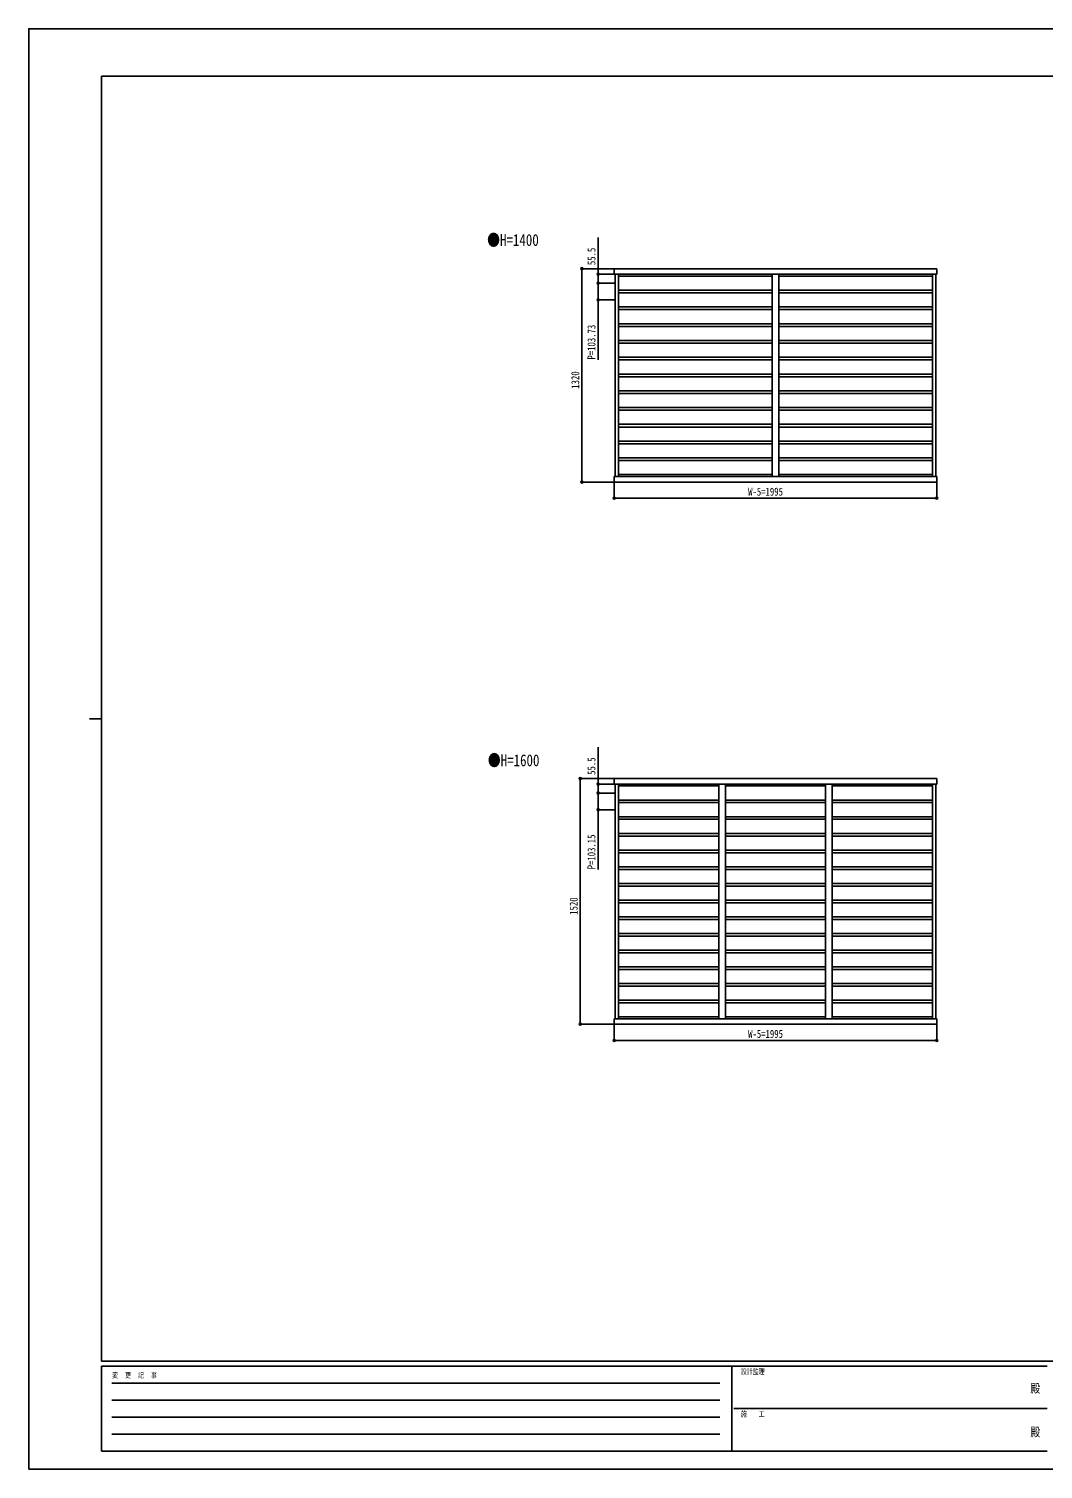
# Model space of a CAD drawing. Units: millimetres, scale not verified. Extents: x -6308 to 6308, y -4455 to 4455.
# Drawn here: x -6308 to -32, y -4455 to 4455 of the extents above; entities that cross this region are included whole.
import ezdxf
from ezdxf.enums import TextEntityAlignment as Align

# ---------------------------------------------------------------- set-up
doc = ezdxf.new("R2010")
doc.units = ezdxf.units.MM
doc.header["$LTSCALE"] = 15
for name, color, linetype in [('0-1_USER1', 3, 'Continuous'), ('0-3_YKK_A1', 4, 'Continuous'), ('0-4_YKK_D', 6, 'Continuous'), ('0-5_YKK_ZWAK', 7, 'Continuous')]:
    doc.layers.add(name, color=color, linetype=linetype)
doc.styles.add('ＭＳ ゴシック', font='')
doc.styles.get('ＭＳ ゴシック').set_extended_font_data('MS Gothic')

msp = doc.modelspace()

# ---------------------------------------------------------------- linework, layer by layer
at = {"layer": '0-3_YKK_A1'}
for p, q in [((-690.46, 2971.25), (-2685.46, 2971.25)), ((-2685.46, 2971.25), (-2685.46, 2937.25)), ((-690.46, 2971.25), (-690.46, 2937.25)), ((-690.46, 2937.25), (-2685.46, 2937.25)), ((-1707.96, 2925.25), (-2658.46, 2925.25)), ((-1667.96, 2925.25), (-717.46, 2925.25)), ((-1707.96, 2838.25), (-2658.46, 2838.25)), ((-1707.96, 2821.52), (-2658.46, 2821.52)), ((-1667.96, 2838.25), (-717.46, 2838.25)), ((-1667.96, 2821.52), (-717.46, 2821.52)), ((-1707.96, 2734.52), (-2658.46, 2734.52)), ((-1707.96, 2717.79), (-2658.46, 2717.79)), ((-1667.96, 2734.52), (-717.46, 2734.52)), ((-1667.96, 2717.79), (-717.46, 2717.79)), ((-1707.96, 2630.79), (-2658.46, 2630.79)), ((-1707.96, 2614.06), (-2658.46, 2614.06)), ((-1667.96, 2630.79), (-717.46, 2630.79)), ((-1667.96, 2614.06), (-717.46, 2614.06)), ((-1707.96, 2527.06), (-2658.46, 2527.06)), ((-1707.96, 2510.33), (-2658.46, 2510.33)), ((-1667.96, 2527.06), (-717.46, 2527.06)), ((-1667.96, 2510.33), (-717.46, 2510.33)), ((-1707.96, 2423.33), (-2658.46, 2423.33)), ((-1707.96, 2406.6), (-2658.46, 2406.6)), ((-1667.96, 2423.33), (-717.46, 2423.33)), ((-1667.96, 2406.6), (-717.46, 2406.6)), ((-1707.96, 2319.6), (-2658.46, 2319.6)), ((-1667.96, 2319.6), (-717.46, 2319.6)), ((-1707.96, 2302.87), (-2658.46, 2302.87)), ((-1667.96, 2302.87), (-717.46, 2302.87)), ((-1707.96, 2215.87), (-2658.46, 2215.87)), ((-1707.96, 2199.14), (-2658.46, 2199.14)), ((-1667.96, 2215.87), (-717.46, 2215.87)), ((-1667.96, 2199.14), (-717.46, 2199.14)), ((-1707.96, 2112.14), (-2658.46, 2112.14)), ((-1707.96, 2095.41), (-2658.46, 2095.41)), ((-1667.96, 2112.14), (-717.46, 2112.14)), ((-1667.96, 2095.41), (-717.46, 2095.41)), ((-1707.96, 2008.41), (-2658.46, 2008.41)), ((-1707.96, 1991.68), (-2658.46, 1991.68)), ((-1667.96, 2008.41), (-717.46, 2008.41)), ((-1667.96, 1991.68), (-717.46, 1991.68)), ((-1707.96, 1904.68), (-2658.46, 1904.68)), ((-1707.96, 1887.95), (-2658.46, 1887.95)), ((-1667.96, 1904.68), (-717.46, 1904.68)), ((-1667.96, 1887.95), (-717.46, 1887.95)), ((-1707.96, 1800.95), (-2658.46, 1800.95)), ((-1707.96, 1784.25), (-2658.46, 1784.25)), ((-1667.96, 1800.95), (-717.46, 1800.95)), ((-1667.96, 1784.25), (-717.46, 1784.25)), ((-1707.96, 1697.25), (-2658.46, 1697.25)), ((-1667.96, 1697.25), (-717.46, 1697.25)), ((-690.46, 1685.25), (-2685.46, 1685.25)), ((-2685.46, 1685.25), (-2685.46, 1651.25)), ((-690.46, 1651.25), (-2685.46, 1651.25)), ((-690.46, 1685.25), (-690.46, 1651.25)), ((-690.46, -182.76), (-2685.46, -182.76)), ((-2685.46, -182.76), (-2685.46, -216.76)), ((-690.46, -216.76), (-2685.46, -216.76)), ((-2038.16, -228.76), (-2658.46, -228.76)), ((-1377.76, -228.76), (-1998.16, -228.76)), ((-717.46, -228.76), (-1337.76, -228.76)), ((-690.46, -182.76), (-690.46, -216.76)), ((-2038.16, -315.76), (-2658.46, -315.76)), ((-2038.16, -331.91), (-2658.46, -331.91)), ((-1377.76, -315.76), (-1998.16, -315.76)), ((-1377.76, -331.91), (-1998.16, -331.91)), ((-717.46, -315.76), (-1337.76, -315.76)), ((-717.46, -331.91), (-1337.76, -331.91)), ((-2038.16, -418.91), (-2658.46, -418.91)), ((-2038.16, -435.06), (-2658.46, -435.06)), ((-1377.76, -418.91), (-1998.16, -418.91)), ((-1377.76, -435.06), (-1998.16, -435.06)), ((-717.46, -418.91), (-1337.76, -418.91)), ((-717.46, -435.06), (-1337.76, -435.06)), ((-2038.16, -522.06), (-2658.46, -522.06)), ((-1377.76, -522.06), (-1998.16, -522.06)), ((-717.46, -522.06), (-1337.76, -522.06)), ((-2038.16, -538.21), (-2658.46, -538.21)), ((-1377.76, -538.21), (-1998.16, -538.21)), ((-717.46, -538.21), (-1337.76, -538.21)), ((-2038.16, -625.21), (-2658.46, -625.21)), ((-2038.16, -641.36), (-2658.46, -641.36)), ((-1377.76, -625.21), (-1998.16, -625.21)), ((-1377.76, -641.36), (-1998.16, -641.36)), ((-717.46, -625.21), (-1337.76, -625.21)), ((-717.46, -641.36), (-1337.76, -641.36)), ((-2038.16, -728.36), (-2658.46, -728.36)), ((-2038.16, -744.51), (-2658.46, -744.51)), ((-1377.76, -728.36), (-1998.16, -728.36)), ((-1377.76, -744.51), (-1998.16, -744.51)), ((-717.46, -728.36), (-1337.76, -728.36)), ((-717.46, -744.51), (-1337.76, -744.51)), ((-2038.16, -831.51), (-2658.46, -831.51)), ((-2038.16, -847.66), (-2658.46, -847.66)), ((-1377.76, -831.51), (-1998.16, -831.51)), ((-1377.76, -847.66), (-1998.16, -847.66)), ((-717.46, -831.51), (-1337.76, -831.51)), ((-717.46, -847.66), (-1337.76, -847.66)), ((-2038.16, -934.66), (-2658.46, -934.66)), ((-2038.16, -950.81), (-2658.46, -950.81)), ((-1377.76, -934.66), (-1998.16, -934.66)), ((-1377.76, -950.81), (-1998.16, -950.81)), ((-717.46, -934.66), (-1337.76, -934.66)), ((-717.46, -950.81), (-1337.76, -950.81)), ((-2038.16, -1037.81), (-2658.46, -1037.81)), ((-2038.16, -1053.96), (-2658.46, -1053.96)), ((-1377.76, -1037.81), (-1998.16, -1037.81)), ((-1377.76, -1053.96), (-1998.16, -1053.96)), ((-717.46, -1037.81), (-1337.76, -1037.81)), ((-717.46, -1053.96), (-1337.76, -1053.96)), ((-2038.16, -1140.96), (-2658.46, -1140.96)), ((-2038.16, -1157.11), (-2658.46, -1157.11)), ((-1377.76, -1140.96), (-1998.16, -1140.96)), ((-1377.76, -1157.11), (-1998.16, -1157.11)), ((-717.46, -1140.96), (-1337.76, -1140.96)), ((-717.46, -1157.11), (-1337.76, -1157.11)), ((-2038.16, -1244.11), (-2658.46, -1244.11)), ((-1377.76, -1244.11), (-1998.16, -1244.11)), ((-717.46, -1244.11), (-1337.76, -1244.11)), ((-2038.16, -1260.26), (-2658.46, -1260.26)), ((-1377.76, -1260.26), (-1998.16, -1260.26)), ((-717.46, -1260.26), (-1337.76, -1260.26)), ((-2038.16, -1347.26), (-2658.46, -1347.26)), ((-2038.16, -1363.41), (-2658.46, -1363.41)), ((-1377.76, -1347.26), (-1998.16, -1347.26)), ((-1377.76, -1363.41), (-1998.16, -1363.41)), ((-717.46, -1347.26), (-1337.76, -1347.26)), ((-717.46, -1363.41), (-1337.76, -1363.41)), ((-2038.16, -1450.41), (-2658.46, -1450.41)), ((-2038.16, -1466.56), (-2658.46, -1466.56)), ((-1377.76, -1450.41), (-1998.16, -1450.41)), ((-1377.76, -1466.56), (-1998.16, -1466.56)), ((-717.46, -1450.41), (-1337.76, -1450.41)), ((-717.46, -1466.56), (-1337.76, -1466.56)), ((-2038.16, -1553.56), (-2658.46, -1553.56)), ((-2038.16, -1569.77), (-2658.46, -1569.77)), ((-1377.76, -1553.56), (-1998.16, -1553.56)), ((-1377.76, -1569.77), (-1998.16, -1569.77)), ((-717.46, -1553.56), (-1337.76, -1553.56)), ((-717.46, -1569.77), (-1337.76, -1569.77)), ((-690.46, -1668.77), (-2685.46, -1668.77)), ((-2685.46, -1668.77), (-2685.46, -1702.77)), ((-2038.16, -1656.77), (-2658.46, -1656.77)), ((-1377.76, -1656.77), (-1998.16, -1656.77)), ((-717.46, -1656.77), (-1337.76, -1656.77)), ((-690.46, -1668.77), (-690.46, -1702.77)), ((-690.46, -1702.77), (-2685.46, -1702.77))]:
    msp.add_line(p, q, dxfattribs=at)
for points in [[(-2680.46, 2937.25), (-2658.46, 2937.25), (-2658.46, 1685.25), (-2680.46, 1685.25)], [(-1707.96, 2937.25), (-1667.96, 2937.25), (-1667.96, 1685.25), (-1707.96, 1685.25)], [(-695.46, 2937.25), (-717.46, 2937.25), (-717.46, 1685.25), (-695.46, 1685.25)], [(-2680.46, -216.76), (-2658.46, -216.76), (-2658.46, -1668.77), (-2680.46, -1668.77)], [(-2038.16, -216.76), (-1998.16, -216.76), (-1998.16, -1668.77), (-2038.16, -1668.77)], [(-1337.76, -216.76), (-1377.76, -216.76), (-1377.76, -1668.77), (-1337.76, -1668.77)], [(-695.46, -216.76), (-717.46, -216.76), (-717.46, -1668.77), (-695.46, -1668.77)]]:
    msp.add_lwpolyline(points, close=True, dxfattribs=at)
at = {"layer": '0-4_YKK_D'}
for p, q in [((-2686.46, 2971.25), (-2886.46, 2971.25)), ((-2885.46, 2971.25), (-2885.46, 1651.25)), ((-2686.46, 2937.25), (-2786.46, 2937.25)), ((-2681.46, 2881.75), (-2786.46, 2881.75)), ((-2681.46, 2881.75), (-2786.46, 2881.75)), ((-2681.46, 2778.02), (-2786.46, 2778.02)), ((-2686.46, 1651.25), (-2886.46, 1651.25)), ((-2685.46, 1650.25), (-2685.46, 1550.25)), ((-690.46, 1650.25), (-690.46, 1550.25)), ((-2685.46, 1551.25), (-690.46, 1551.25)), ((-2686.46, -182.76), (-2896.46, -182.76)), ((-2895.46, -182.76), (-2895.46, -1702.77)), ((-2686.46, -216.76), (-2786.46, -216.76)), ((-2681.46, -272.26), (-2786.46, -272.26)), ((-2681.46, -272.26), (-2786.46, -272.26)), ((-2681.46, -375.41), (-2786.46, -375.41)), ((-2686.46, -1702.77), (-2896.46, -1702.77)), ((-2685.46, -1703.77), (-2685.46, -1803.77)), ((-690.46, -1703.77), (-690.46, -1803.77)), ((-2685.46, -1802.77), (-690.46, -1802.77))]:
    msp.add_line(p, q, dxfattribs=at)
for points in [[(-2785.46, 2881.75), (-2785.46, 2937.25), (-2785.46, 3163.8)], [(-2785.46, 2881.75), (-2785.46, 2778.02), (-2785.46, 2407.52)], [(-2785.46, -272.26), (-2785.46, -216.76), (-2785.46, 10.71)], [(-2785.46, -272.26), (-2785.46, -375.41), (-2785.46, -745.91)]]:
    msp.add_lwpolyline(points, dxfattribs=at)
for centre in [(-2885.46, 2971.25), (-2785.46, 2937.25), (-2785.46, 2881.75), (-2785.46, 2881.75), (-2785.46, 2778.02), (-2885.46, 1651.25), (-2685.46, 1551.25), (-690.46, 1551.25), (-2895.46, -182.76), (-2785.46, -216.76), (-2785.46, -272.26), (-2785.46, -272.26), (-2785.46, -375.41), (-2895.46, -1702.77), (-2685.46, -1802.77), (-690.46, -1802.77)]:
    msp.add_circle(centre, 6.38, dxfattribs=at)
at = {"layer": '0-5_YKK_ZWAK'}
for p, q in [((5842.53, 4162.5), (-5857.47, 4162.5)), ((-5857.47, -3787.5), (-5857.47, 4162.5)), ((-5932.47, 187.5), (-5857.47, 187.5)), ((5842.53, -3787.5), (-5857.47, -3787.5)), ((-1957.47, -3817.5), (-5857.47, -3817.5)), ((-5857.47, -4342.5), (-5857.47, -3817.5)), ((-1957.47, -3817.5), (-1957.47, -4342.5)), ((-7.47, -3817.5), (-1957.47, -3817.5)), ((-5793.72, -3922.5), (-2032.47, -3922.5)), ((-5793.72, -4027.5), (-2032.47, -4027.5)), ((-1946.22, -4080), (-7.47, -4080)), ((-5793.72, -4132.5), (-2032.47, -4132.5)), ((-5793.72, -4237.5), (-2032.47, -4237.5)), ((-5857.47, -4342.5), (-1957.47, -4342.5)), ((-1957.47, -4342.5), (-7.47, -4342.5))]:
    msp.add_line(p, q, dxfattribs=at)
msp.add_lwpolyline([(-6307.5, -4455), (6307.5, -4455), (6307.5, 4455), (-6307.5, 4455)], close=True, dxfattribs=at)

# ---------------------------------------------------------------- texts
at = {"layer": '0-1_USER1', "style": 'ＭＳ ゴシック', "width": 0.8}
for s, p in [('●H=1400', (-3471.9, 3090.1)), ('●H=1600', (-3467.75, -128.52))]:
    msp.add_text(s, height=73.31, dxfattribs=at).set_placement(p, align=Align.BOTTOM_LEFT)
at = {"layer": '0-4_YKK_D', "style": 'ＭＳ ゴシック', "width": 0.8}
for s, p in [('55.5', (-2786.96, 2993.1)), ('P=103.73', (-2786.96, 2409.02)), ('1320', (-2886.96, 2228.45)), ('55.5', (-2786.96, -159.99)), ('P=103.15', (-2786.96, -744.41)), ('1520', (-2896.96, -1025.57))]:
    msp.add_text(s, height=49.49, rotation=90, dxfattribs=at).set_placement(p, align=Align.BOTTOM_LEFT)
for p in [(-1857.16, 1552.25), (-1857.16, -1801.77)]:
    msp.add_text('W-5=1995', height=49.49, dxfattribs=at).set_placement(p, align=Align.BOTTOM_LEFT)
at = {"layer": '0-5_YKK_ZWAK', "style": 'ＭＳ ゴシック', "width": 0.8}
for s, height, p in [('設計監理', 32.99, (-1902.47, -3877.5)), ('変  更  記  事', 32.99, (-5791.97, -3900)), ('殿', 54.99, (-110.5, -3998.75)), ('施\u3000\u3000工', 32.99, (-1902.47, -4140)), ('殿', 54.99, (-110.5, -4268.75))]:
    msp.add_text(s, height=height, dxfattribs=at).set_placement(p, align=Align.BOTTOM_LEFT)

doc.saveas('drawing.dxf')
